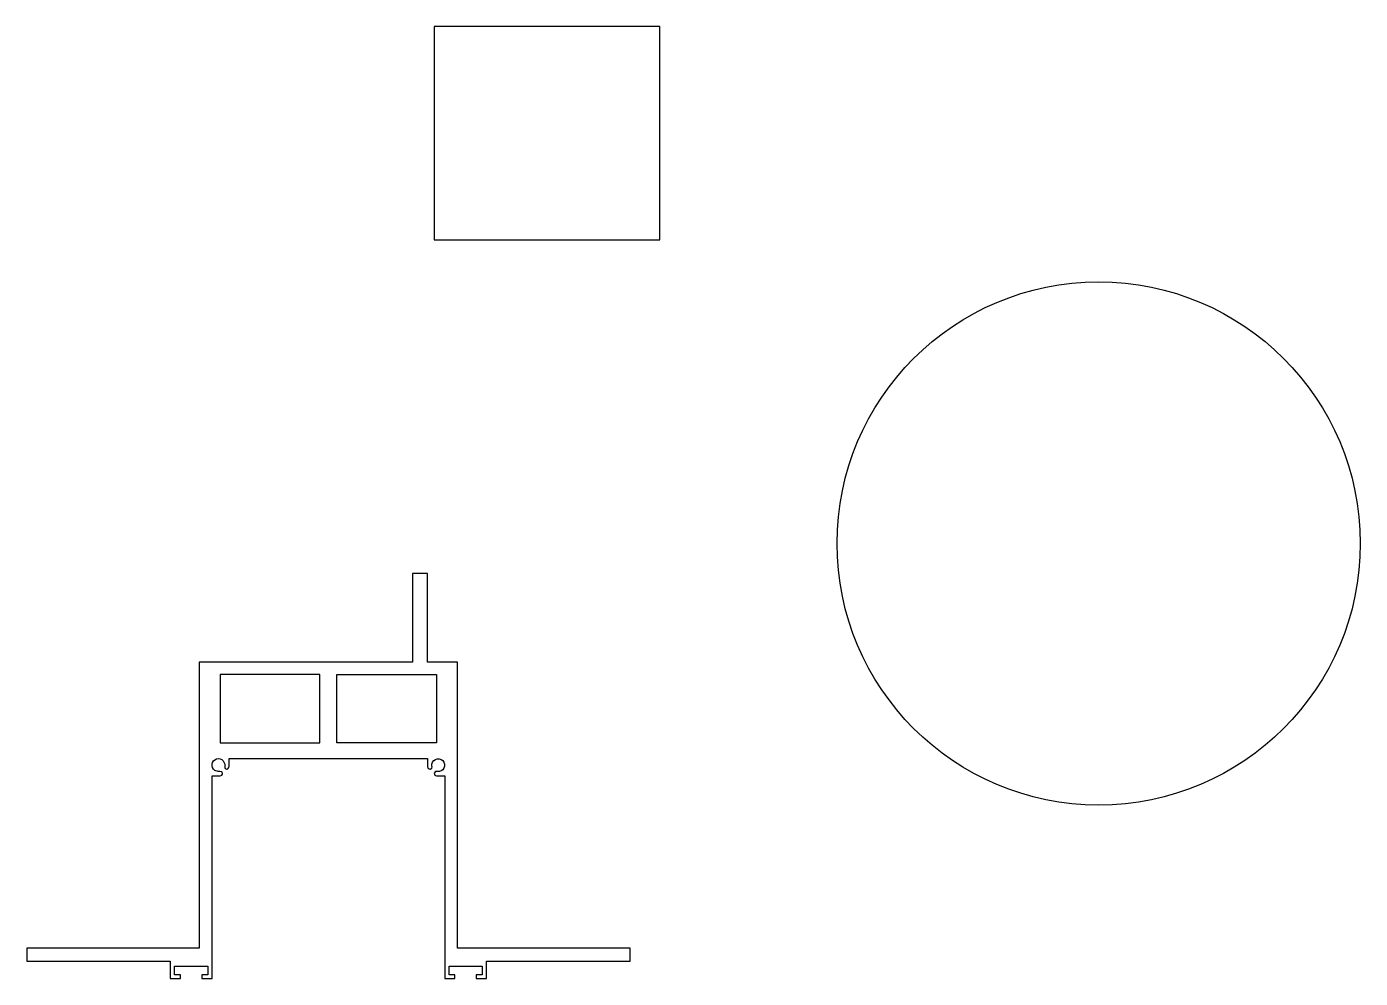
# Model space of a CAD drawing. Extents: x 0 to 111, y -1 to 77.
import ezdxf

# ---------------------------------------------------------------- set-up
doc = ezdxf.new("R2010")
doc.units = 0
doc.header["$LTSCALE"] = 250
doc.layers.get('0').update_dxf_attribs({"linetype": 'CONTINUOUS'})
doc.layers.add('LAYER_02', color=192, linetype='CONTINUOUS')

msp = doc.modelspace()

# ---------------------------------------------------------------- linework, layer by layer
msp.add_lwpolyline([(33.77, 59.77), (52.46, 59.77), (52.46, 77.45), (33.77, 77.45)], close=True)
msp.add_circle((88.83, 34.62), 21.68)
at = {"layer": 'LAYER_02'}
msp.add_lwpolyline([(15.89, 15.36), (16.04, 15.37), (16.18, 15.43, 0.451433), (16.16, 15.69), (16.02, 15.73), (15.98, 15.72), (15.95, 15.72), (15.87, 15.71), (15.59, 15.81, -1.1232), (16.29, 16.61), (16.42, 16.33), (16.42, 16.18), (16.42, 16.04, 0.448614), (16.66, 15.93), (16.76, 16.04), (16.78, 16.18), (16.79, 16.33), (16.79, 16.79), (33.21, 16.79), (33.21, 16.28), (33.22, 16.12), (33.24, 16.04), (33.28, 15.97), (33.44, 15.92), (33.57, 16.01), (33.59, 16.1), (33.58, 16.17, -3.005378), (34.03, 15.72), (33.95, 15.73), (33.87, 15.71), (33.77, 15.58), (33.82, 15.43), (33.89, 15.38), (33.97, 15.37), (34.14, 15.36), (34.64, 15.36), (34.64, -1.42), (35.48, -1.42), (35.48, -1.12), (35, -1.12), (35, -0.41), (37.74, -0.41), (37.74, -1.12), (37.26, -1.12), (37.26, -1.42), (38.1, -1.42), (38.1, 0), (50, 0), (50, 1.07), (35.71, 1.07), (35.71, 24.77), (33.21, 24.77), (33.21, 32.14), (31.96, 32.14), (31.96, 24.77), (14.29, 24.77), (14.29, 1.07), (0, 1.07), (0, 0), (11.9, 0), (11.9, -1.42), (12.74, -1.42), (12.74, -1.12), (12.26, -1.12), (12.26, -0.41), (15, -0.41), (15, -1.12), (14.52, -1.12), (14.52, -1.42), (15.36, -1.42), (15.36, 15.36)], format="xyb", close=True, dxfattribs=at)
for points in [[(16.03, 18.09), (24.29, 18.09), (24.29, 23.77), (16.03, 23.77)], [(33.97, 18.09), (25.71, 18.09), (25.71, 23.77), (33.97, 23.77)]]:
    msp.add_lwpolyline(points, close=True, dxfattribs=at)

doc.saveas('drawing.dxf')
